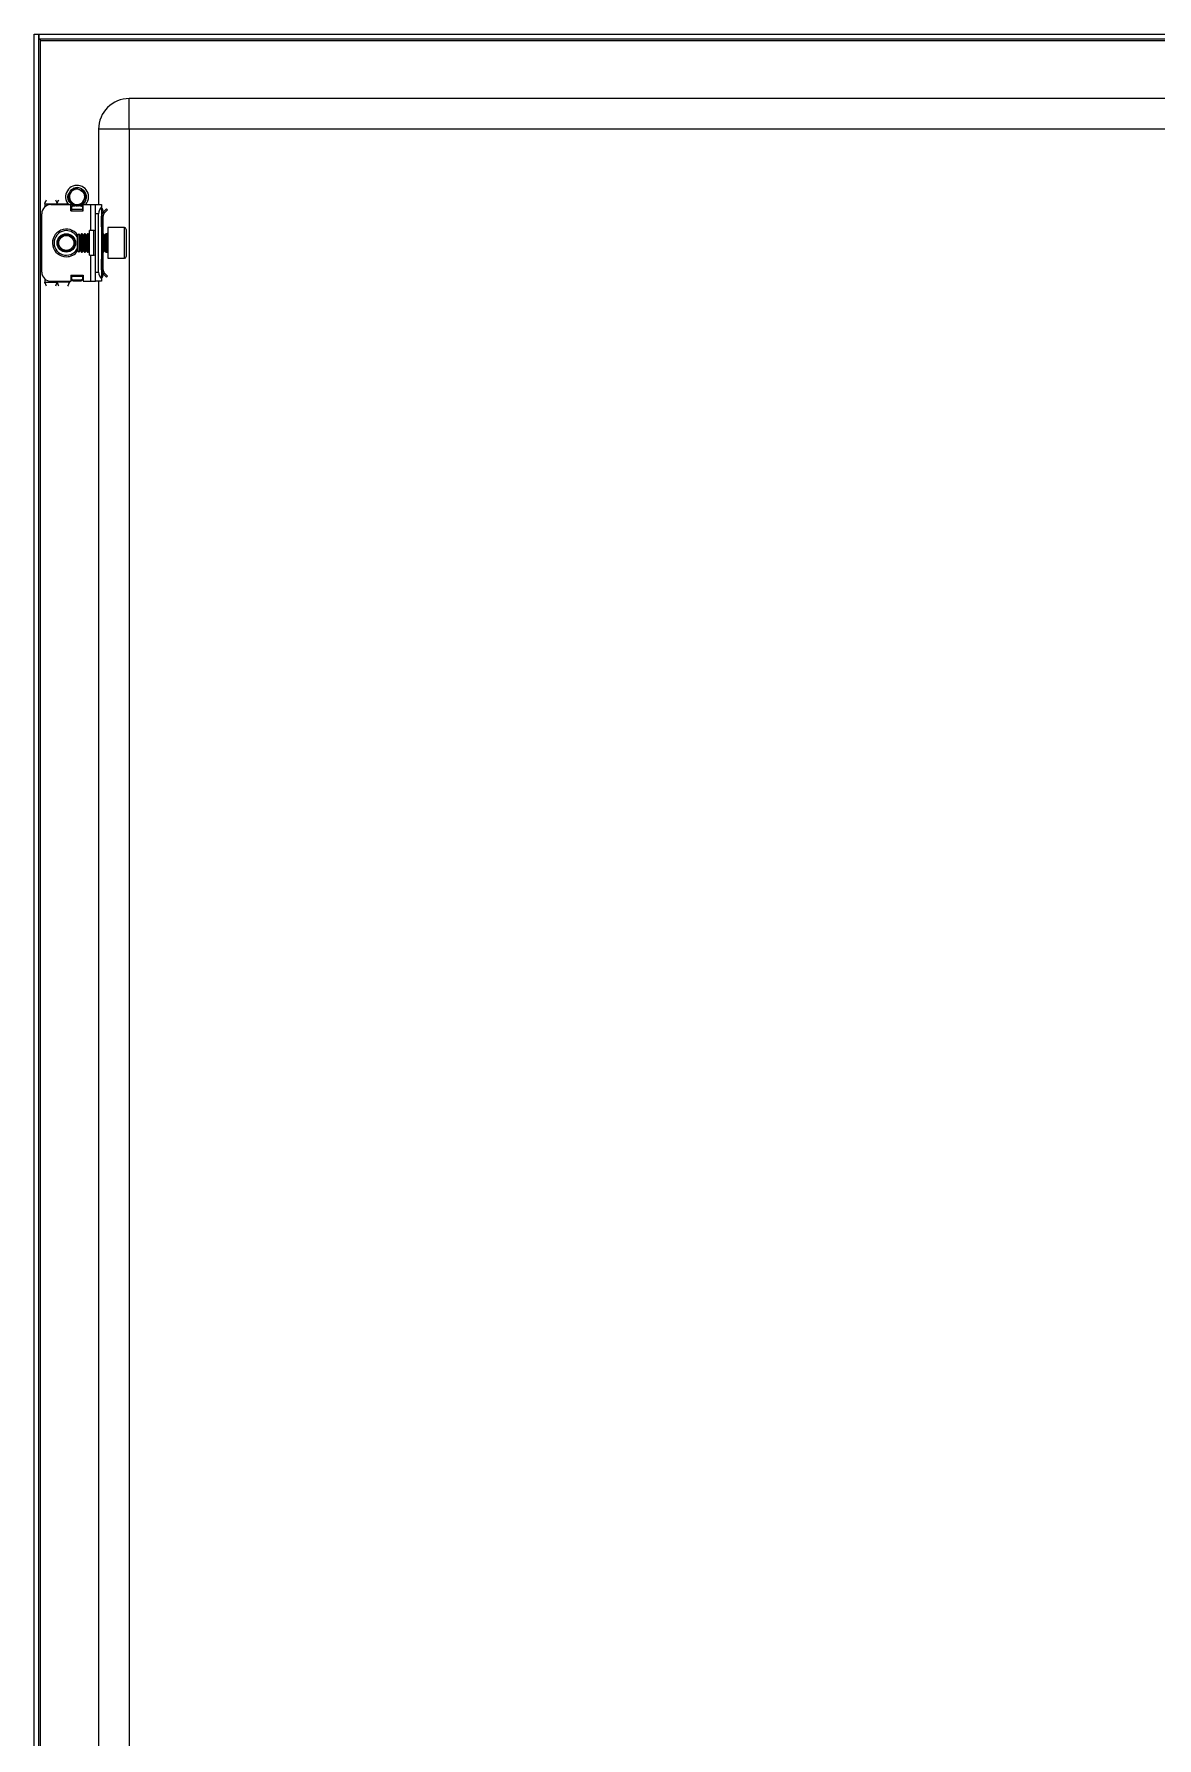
# Model space of a CAD drawing. Header units: millimetres. Extents: x -462 to 1373, y -390 to 999.
# Drawn here: x 627 to 992, y 316 to 871 of the extents above; entities that cross this region are included whole.
import ezdxf

# ---------------------------------------------------------------- set-up
doc = ezdxf.new("R2010")
doc.units = ezdxf.units.MM

msp = doc.modelspace()

# ---------------------------------------------------------------- linework, layer by layer
at = {"color": 7, "linetype": 'Continuous', "lineweight": 25}
for p, q in [((626.82, 870.6), (628.32, 870.6)), ((626.82, -290.4), (626.82, 870.6)), ((628.32, -290.4), (628.32, 870.6)), ((628.52, 870.6), (1371.12, 870.6)), ((628.52, 869.1), (628.52, 870.6)), ((628.52, 869.1), (1371.12, 869.1)), ((1341.82, 849.6), (657.82, 849.6)), ((647.82, 839.6), (647.82, 815.1)), ((657.82, 839.6), (657.82, -259.4)), ((1341.82, 839.6), (657.82, 839.6)), ((637.82, 817.69), (637.85, 817.95)), ((637.82, 817.49), (637.84, 817.73)), ((637.82, 817.69), (637.82, 817.64)), ((637.82, 817.49), (637.82, 817.44)), ((637.83, 817.9), (637.83, 817.85)), ((637.83, 817.29), (637.84, 817.24)), ((637.86, 818.11), (637.85, 818.06)), ((637.86, 817.1), (637.87, 817.05)), ((637.9, 818.3), (637.89, 818.26)), ((637.9, 818.3), (637.98, 818.54)), ((637.9, 816.92), (637.91, 816.87)), ((637.95, 818.49), (637.94, 818.45)), ((637.95, 816.74), (637.96, 816.69)), ((638, 816.56), (638.01, 816.55)), ((638.53, 819.52), (639.06, 820.03)), ((638.59, 815.59), (638.62, 815.56)), ((638.74, 819.77), (638.71, 819.74)), ((638.74, 819.77), (638.9, 819.9)), ((639.2, 820.12), (639.4, 820.24)), ((639.37, 820.23), (639.33, 820.2)), ((639.37, 820.16), (639.33, 820.2)), ((639.37, 820.23), (639.6, 820.31)), ((639.55, 820.32), (639.51, 820.3)), ((639.75, 820.4), (639.7, 820.38)), ((639.75, 820.4), (639.97, 820.47)), ((639.94, 820.47), (639.89, 820.45)), ((640.13, 820.52), (640.08, 820.51)), ((641.02, 820.59), (640.27, 820.52)), ((642.51, 820.08), (642.47, 820.1)), ((642.68, 819.95), (642.64, 819.98)), ((642.84, 819.82), (642.8, 819.85)), ((643.09, 815.63), (642.92, 815.51)), ((643.06, 815.67), (642.94, 815.48)), ((642.98, 819.68), (642.95, 819.71)), ((642.98, 819.68), (643.1, 819.55)), ((643.09, 819.56), (643.08, 819.58)), ((643.11, 818.47), (643.28, 818.06)), ((643.59, 816.48), (643.49, 816.3)), ((643.6, 816.48), (643.5, 816.3)), ((643.65, 816.62), (643.67, 816.66)), ((643.71, 816.8), (643.72, 816.85)), ((643.73, 818.24), (643.8, 817.97)), ((643.76, 818.19), (643.75, 818.24)), ((643.81, 817.4), (643.75, 817.09)), ((643.76, 816.99), (643.77, 817.04)), ((643.79, 817.2), (643.8, 817.25)), ((643.81, 817.4), (643.82, 817.45)), ((643.82, 817.6), (643.82, 817.6)), ((629.32, 793.1), (629.32, 812.1)), ((630.32, 815.35), (630.32, 814.34)), ((632.32, 815.1), (638.82, 815.1)), ((638.73, 815.45), (638.76, 815.42)), ((638.82, 813.1), (638.82, 815.1)), ((639.02, 814.31), (638.82, 814.43)), ((638.82, 813.1), (642.82, 813.1)), ((639.04, 815.19), (638.83, 815.37)), ((638.88, 815.31), (638.91, 815.28)), ((639.02, 813.1), (639.02, 814.31)), ((639.04, 815.19), (639.08, 815.16)), ((639.07, 814.72), (639.41, 814.96)), ((639.57, 814.72), (639.07, 814.37)), ((639.07, 814.37), (639.07, 814.72)), ((639.07, 813.45), (639.07, 814.37)), ((639.07, 813.1), (639.07, 813.45)), ((639.21, 815.07), (639.25, 815.04)), ((639.39, 814.96), (639.43, 814.94)), ((639.57, 814.72), (639.97, 814.72)), ((639.92, 814.74), (639.72, 814.84)), ((639.74, 814.8), (639.79, 814.78)), ((639.92, 814.74), (639.96, 814.72)), ((640.1, 814.69), (640.14, 814.68)), ((641.27, 814.64), (641.09, 814.61)), ((641.42, 814.66), (641.46, 814.67)), ((641.8, 814.76), (641.61, 814.72)), ((641.66, 814.72), (642.07, 814.72)), ((642.57, 814.37), (642.07, 814.72)), ((642.36, 815.02), (642.09, 814.9)), ((642.16, 815.01), (642.57, 814.72)), ((642.57, 814.72), (642.57, 814.37)), ((642.82, 814.43), (642.57, 814.28)), ((642.57, 814.37), (642.57, 813.45)), ((642.57, 813.45), (642.57, 813.1)), ((642.82, 813.1), (642.82, 815.1)), ((642.82, 815.1), (645.32, 815.1)), ((645.32, 815.1), (646.82, 815.1)), ((646.82, 815.1), (648.82, 815.1)), ((646.82, 812.1), (646.82, 815.1)), ((646.82, 793.1), (646.82, 812.1)), ((647.82, 793.1), (647.82, 812.1)), ((648.82, 815.1), (648.82, 814.34)), ((648.82, 814.34), (648.82, 790.86)), ((648.82, 814.01), (649.03, 813.81)), ((649.32, 811.35), (648.82, 811.35)), ((648.82, 807.85), (648.82, 811.35)), ((649.32, 813.1), (649.32, 812.64)), ((649.32, 807.85), (649.32, 811.35)), ((649.4, 812.76), (650.38, 813.74)), ((649.76, 812.41), (649.4, 812.76)), ((649.76, 812.41), (650.73, 813.39)), ((650.38, 813.74), (650.73, 813.39)), ((641.37, 805.6), (640.82, 805.05)), ((640.82, 805.05), (640.82, 801.28)), ((641.43, 805.6), (641.37, 805.6)), ((641.37, 805.6), (641.37, 800.98)), ((641.82, 805.05), (641.43, 805.6)), ((641.43, 805.6), (641.43, 805.13)), ((641.43, 805.13), (641.43, 799.6)), ((642.21, 805.6), (641.82, 805.05)), ((641.82, 805.05), (641.82, 804.66)), ((641.82, 804.66), (641.82, 800.15)), ((642.43, 805.6), (642.21, 805.6)), ((642.21, 805.6), (642.21, 805.13)), ((642.21, 805.13), (642.21, 799.6)), ((642.82, 805.05), (642.43, 805.6)), ((642.43, 805.6), (642.43, 805.13)), ((642.43, 805.13), (642.43, 799.6)), ((643.21, 805.6), (642.82, 805.05)), ((642.82, 805.05), (642.82, 804.66)), ((642.82, 804.66), (642.82, 800.15)), ((643.43, 805.6), (643.21, 805.6)), ((643.21, 805.6), (643.21, 805.13)), ((643.21, 805.13), (643.21, 799.6)), ((643.82, 805.05), (643.43, 805.6)), ((643.43, 805.6), (643.43, 805.13)), ((643.43, 805.13), (643.43, 799.6)), ((644.21, 805.6), (643.82, 805.05)), ((643.82, 805.05), (643.82, 804.66)), ((643.82, 804.66), (643.82, 800.15)), ((644.43, 805.6), (644.21, 805.6)), ((644.21, 805.6), (644.21, 805.13)), ((644.21, 805.13), (644.21, 799.6)), ((644.82, 805.05), (644.43, 805.6)), ((644.43, 805.6), (644.43, 805.13)), ((644.43, 805.13), (644.43, 799.6)), ((646.32, 806.6), (644.82, 806.6)), ((644.82, 798.6), (644.82, 806.6)), ((649.32, 807.85), (648.82, 807.85)), ((649.21, 805.6), (648.82, 805.05)), ((649.43, 805.6), (649.21, 805.6)), ((649.21, 805.6), (649.21, 805.13)), ((649.21, 805.13), (649.21, 799.6)), ((649.32, 805.6), (649.32, 807.85)), ((649.82, 805.05), (649.43, 805.6)), ((649.43, 805.6), (649.43, 805.13)), ((649.43, 805.13), (649.43, 799.6)), ((650.21, 805.6), (649.82, 805.05)), ((649.82, 805.05), (649.82, 804.66)), ((649.82, 804.66), (649.82, 800.15)), ((650.57, 805.6), (650.21, 805.6)), ((650.21, 805.6), (650.21, 805.13)), ((650.21, 805.13), (650.21, 799.6)), ((656.22, 807.6), (650.82, 807.6)), ((650.82, 807.6), (650.82, 799.91)), ((656.82, 807), (656.82, 800.23)), ((640.82, 801.28), (640.82, 800.15)), ((640.82, 800.15), (641.37, 799.6)), ((641.37, 800.98), (641.37, 799.6)), ((641.37, 799.6), (641.43, 799.6)), ((641.43, 799.6), (641.82, 800.15)), ((641.82, 800.15), (642.21, 799.6)), ((642.21, 799.6), (642.43, 799.6)), ((642.43, 799.6), (642.82, 800.15)), ((642.82, 800.15), (643.21, 799.6)), ((643.21, 799.6), (643.43, 799.6)), ((643.43, 799.6), (643.82, 800.15)), ((643.82, 800.15), (644.21, 799.6)), ((644.21, 799.6), (644.43, 799.6)), ((644.43, 799.6), (644.82, 800.15)), ((648.82, 800.15), (649.21, 799.6)), ((649.21, 799.6), (649.43, 799.6)), ((649.32, 797.35), (649.32, 799.6)), ((649.43, 799.6), (649.82, 800.15)), ((649.82, 800.15), (650.21, 799.6)), ((650.21, 799.6), (650.57, 799.6)), ((650.82, 799.91), (650.82, 797.6)), ((656.82, 800.23), (656.82, 798.2)), ((644.82, 798.6), (646.32, 798.6)), ((648.82, 797.35), (649.32, 797.35)), ((648.82, 793.85), (648.82, 797.35)), ((649.32, 793.85), (648.82, 793.85)), ((649.32, 793.85), (649.32, 797.35)), ((650.82, 797.6), (656.22, 797.6)), ((630.32, 790.86), (630.32, 789.85)), ((632.32, 790.1), (638.82, 790.1)), ((638.32, 790.1), (638.32, 789.85)), ((638.82, 792.1), (638.82, 790.1)), ((638.82, 792.1), (642.82, 792.1)), ((638.82, 790.22), (639.02, 790.22)), ((639.02, 790.22), (639.02, 792.1)), ((639.07, 791.75), (639.07, 792.1)), ((639.07, 790.83), (639.07, 791.75)), ((639.07, 790.83), (639.57, 790.48)), ((639.07, 790.48), (639.07, 790.83)), ((639.57, 790.13), (639.07, 790.48)), ((642.07, 790.48), (639.57, 790.48)), ((639.57, 790.48), (639.57, 790.13)), ((642.07, 790.13), (639.57, 790.13)), ((642.07, 790.48), (642.57, 790.83)), ((642.07, 790.13), (642.07, 790.48)), ((642.57, 790.48), (642.07, 790.13)), ((642.57, 792.1), (642.57, 791.75)), ((642.57, 791.75), (642.57, 790.83)), ((642.57, 790.83), (642.57, 790.48)), ((642.82, 792.1), (642.82, 790.1)), ((642.82, 790.1), (645.32, 790.1)), ((645.32, 790.1), (646.82, 790.1)), ((646.82, 790.1), (646.82, 793.1)), ((648.82, 790.1), (646.82, 790.1)), ((647.82, 790.1), (647.82, 302.6)), ((649.03, 791.39), (648.82, 791.19)), ((648.82, 790.86), (648.82, 790.1)), ((649.32, 792.1), (649.32, 792.49)), ((649.76, 792.79), (649.4, 792.44)), ((649.4, 792.44), (650.38, 791.46)), ((649.76, 792.79), (650.73, 791.81)), ((650.38, 791.46), (650.73, 791.81))]:
    msp.add_line(p, q, dxfattribs=at)
at = {"color": 8, "linetype": 'Continuous', "lineweight": 18}
for p, q in [((628.92, -288.3), (628.92, 868.5)), ((628.92, 868.5), (1370.72, 868.5)), ((657.82, 839.6), (657.82, 849.6)), ((657.82, 839.6), (647.82, 839.6)), ((630.32, 815.35), (634.32, 815.35)), ((634.32, 815.35), (637.82, 815.35)), ((642.57, 813.45), (639.07, 813.45)), ((645.32, 806.6), (645.32, 815.1)), ((647.82, 812.1), (646.82, 812.1)), ((648.82, 813.6), (649.03, 813.81)), ((648.82, 813.1), (649.32, 813.1)), ((646.32, 798.6), (646.32, 806.6)), ((650.57, 799.6), (650.57, 805.6)), ((656.22, 799.91), (656.22, 807.6)), ((656.22, 797.6), (656.22, 799.91)), ((645.32, 790.1), (645.32, 798.6)), ((630.32, 789.85), (634.32, 789.85)), ((638.32, 789.85), (634.32, 789.85)), ((639.07, 791.75), (642.57, 791.75)), ((646.82, 793.1), (647.82, 793.1)), ((648.82, 792.1), (649.32, 792.1)), ((648.82, 791.6), (649.03, 791.39))]:
    msp.add_line(p, q, dxfattribs=at)
at = {"color": 7, "linetype": 'Continuous', "lineweight": 25}
for radius in [3, 2.76, 2.45]:
    msp.add_circle((637.32, 802.6), radius, dxfattribs=at)
for centre, radius, start, end in [((657.82, 839.6), 10, 90, 180), ((640.82, 817.6), 3.75, 0, 221.8103), ((640.82, 817.6), 2.5, 168.5944, 228.5944), ((640.82, 817.6), 2.5, 108.5944, 168.5944), ((640.82, 817.6), 2.5, 228.5944, 288.5944), ((640.82, 817.6), 2.5, 75.8881, 108.5944), ((640.82, 817.6), 3, 59.9286, 86.2193), ((640.82, 817.6), 2.5, 288.5944, 348.5944), ((640.82, 817.6), 3, 360, 40.7437), ((640.82, 817.6), 2.5, 348.5944, 10.5165), ((640.82, 817.6), 3.75, 318.1897, 0), ((632.32, 812.1), 3, 90, 180), ((650.82, 812.1), 3, 131.8103, 180), ((648.32, 813.1), 1, 360, 45), ((637.32, 802.6), 4, 90, 331.045), ((637.32, 802.6), 4, 28.955, 90), ((646.32, 807.1), 0.5, 270, 0), ((650.57, 805.85), 0.25, 270, 0), ((656.22, 807), 0.6, 0, 90), ((650.57, 799.35), 0.25, 0, 90), ((646.32, 798.1), 0.5, 0, 90), ((656.22, 798.2), 0.6, 270, 360), ((632.32, 793.1), 3, 180, 270), ((650.82, 793.1), 3, 180, 228.1897), ((648.32, 792.1), 1, 315, 360)]:
    msp.add_arc(centre, radius, start, end, dxfattribs=at)
at = {"color": 8, "linetype": 'Continuous', "lineweight": 18}
for start, end in [(35.4622, 270), (270, 324.5378)]:
    msp.add_arc((637.32, 802.6), 4.5, start, end, dxfattribs=at)
at = {"color": 7, "linetype": 'Continuous', "lineweight": 25}
for points, knots in [([(628.52, 869.49), (628.51, 869.52), (628.37, 869.89), (628.34, 870.26), (628.32, 870.6)], [0, 0, 0, 0, 0.09093, 1, 1, 1, 1]), ([(628.92, 868.5), (628.83, 868.68), (628.74, 868.88), (628.67, 869.08), (628.66, 869.1)], [0, 0, 0, 0, 0.908361, 1, 1, 1, 1]), ([(630.32, 815.35), (630.41, 815.59), (630.6, 816.08), (630.8, 816.48), (630.89, 816.67)], [0, 0, 0, 0, 0.502065, 1, 1, 1, 1]), ([(633.75, 816.66), (633.83, 816.51), (634, 816.16), (634.19, 815.67), (634.3, 815.39), (634.32, 815.35)], [0, 0, 0, 0, 0.415483, 0.917152, 1, 1, 1, 1]), ([(634.32, 815.35), (634.41, 815.59), (634.6, 816.08), (634.8, 816.48), (634.89, 816.67)], [0, 0, 0, 0, 0.502065, 1, 1, 1, 1]), ([(637.82, 817.69), (637.85, 817.71), (637.91, 817.74), (638.01, 817.76), (638.1, 817.77), (638.15, 817.76), (638.17, 817.76)], [0, 0, 0, 0, 0.293779, 0.558982, 0.818494, 1, 1, 1, 1]), ([(638.04, 817.67), (638.03, 817.67), (637.98, 817.68), (637.9, 817.67), (637.85, 817.65), (637.82, 817.64)], [0, 0, 0, 0, 0.236131, 0.613435, 1, 1, 1, 1]), ([(638.59, 815.59), (638.47, 815.74), (638.19, 816.09), (637.9, 816.75), (637.85, 817.26), (637.82, 817.51)], [0, 0, 0, 0, 0.274163, 0.639603, 1, 1, 1, 1]), ([(637.83, 817.9), (637.87, 817.91), (637.93, 817.94), (638.03, 817.95), (638.12, 817.95), (638.2, 817.93), (638.26, 817.91), (638.28, 817.89), (638.28, 817.89)], [0, 0, 0, 0, 0.227908, 0.430276, 0.627707, 0.816134, 0.99284, 1, 1, 1, 1]), ([(638.21, 817.8), (638.21, 817.8), (638.17, 817.83), (638.1, 817.85), (638.01, 817.87), (637.92, 817.87), (637.86, 817.86), (637.83, 817.85)], [0, 0, 0, 0, 0.050156, 0.304513, 0.55888, 0.776903, 1, 1, 1, 1]), ([(637.93, 816.86), (637.91, 816.9), (637.85, 817.05), (637.84, 817.21), (637.83, 817.33)], [0, 0, 0, 0, 0.28291, 1, 1, 1, 1]), ([(638.3, 817.92), (638.27, 817.94), (638.22, 817.98), (638.13, 818.02), (638.04, 818.05), (637.94, 818.06), (637.88, 818.06), (637.85, 818.06)], [0, 0, 0, 0, 0.19243, 0.403622, 0.614801, 0.805152, 1, 1, 1, 1]), ([(637.86, 818.11), (637.9, 818.11), (637.96, 818.13), (638.06, 818.13), (638.15, 818.12), (638.22, 818.09), (638.29, 818.05), (638.32, 818.02), (638.34, 818)], [0, 0, 0, 0, 0.205811, 0.38496, 0.558827, 0.724121, 0.878934, 1, 1, 1, 1]), ([(638.32, 818.05), (638.3, 818.07), (638.26, 818.12), (638.18, 818.18), (638.09, 818.22), (637.99, 818.25), (637.93, 818.26), (637.89, 818.26)], [0, 0, 0, 0, 0.183111, 0.381533, 0.579913, 0.787111, 1, 1, 1, 1]), ([(637.9, 818.3), (637.94, 818.31), (638, 818.32), (638.1, 818.3), (638.18, 818.28), (638.25, 818.24), (638.31, 818.19), (638.34, 818.15), (638.35, 818.13)], [0, 0, 0, 0, 0.207037, 0.38272, 0.55212, 0.712365, 0.86221, 1, 1, 1, 1]), ([(638.36, 818.14), (638.35, 818.16), (638.33, 818.2), (638.27, 818.27), (638.2, 818.34), (638.12, 818.39), (638.03, 818.43), (637.97, 818.44), (637.94, 818.45)], [0, 0, 0, 0, 0.112687, 0.266978, 0.464332, 0.661607, 0.829157, 1, 1, 1, 1]), ([(638.13, 816.3), (638.11, 816.33), (638.02, 816.47), (637.97, 816.63), (637.94, 816.76)], [0, 0, 0, 0, 0.192577, 1, 1, 1, 1]), ([(637.95, 818.49), (637.98, 818.49), (638.04, 818.49), (638.13, 818.47), (638.2, 818.43), (638.26, 818.38), (638.32, 818.32), (638.35, 818.27), (638.37, 818.23), (638.37, 818.21)], [0, 0, 0, 0, 0.164802, 0.328662, 0.485343, 0.633184, 0.771489, 0.900657, 1, 1, 1, 1]), ([(638.37, 818.09), (638.36, 818.07), (638.34, 817.99), (638.29, 817.89), (638.22, 817.8), (638.15, 817.74), (638.08, 817.69), (638.03, 817.66), (637.99, 817.64), (637.98, 817.64)], [0, 0, 0, 0, 0.125166, 0.336769, 0.488675, 0.640371, 0.791962, 0.943503, 1, 1, 1, 1]), ([(637.98, 817.64), (637.99, 817.57), (638, 817.17), (638.18, 816.5), (638.55, 816.03), (638.72, 815.8)], [0, 0, 0, 0, 0.108003, 0.585763, 1, 1, 1, 1]), ([(639.36, 820.15), (639.28, 820.1), (638.93, 819.87), (638.44, 819.37), (638.22, 818.81), (638.12, 818.57)], [0, 0, 0, 0, 0.128781, 0.613629, 1, 1, 1, 1]), ([(638.12, 818.57), (638.12, 818.57), (638.15, 818.56), (638.2, 818.53), (638.27, 818.48), (638.31, 818.43), (638.35, 818.35), (638.38, 818.25), (638.38, 818.15), (638.37, 818.1), (638.37, 818.09)], [0, 0, 0, 0, 0.022761, 0.192243, 0.346896, 0.477535, 0.588677, 0.783334, 0.968624, 1, 1, 1, 1]), ([(638.39, 818.17), (638.38, 818.2), (638.37, 818.26), (638.33, 818.35), (638.28, 818.42), (638.22, 818.49), (638.17, 818.54), (638.13, 818.56), (638.12, 818.57)], [0, 0, 0, 0, 0.182737, 0.363423, 0.543947, 0.724373, 0.904747, 1, 1, 1, 1]), ([(638.51, 815.72), (638.47, 815.76), (638.33, 815.89), (638.24, 816.07), (638.17, 816.19)], [0, 0, 0, 0, 0.288707, 1, 1, 1, 1]), ([(638.59, 815.59), (638.61, 815.61), (638.64, 815.66), (638.71, 815.72), (638.78, 815.76), (638.85, 815.79), (638.92, 815.81), (638.99, 815.81), (639.02, 815.8), (639.04, 815.79)], [0, 0, 0, 0, 0.169226, 0.337427, 0.497935, 0.649179, 0.790582, 0.922688, 1, 1, 1, 1]), ([(639.19, 815.74), (639.17, 815.75), (639.13, 815.76), (639.03, 815.76), (638.91, 815.74), (638.8, 815.7), (638.71, 815.64), (638.65, 815.59), (638.62, 815.56)], [0, 0, 0, 0, 0.0626043, 0.195119, 0.4619789, 0.6215739, 0.781143, 1, 1, 1, 1]), ([(638.72, 815.8), (638.72, 815.81), (638.75, 815.82), (638.8, 815.84), (638.89, 815.85), (638.99, 815.83), (639.09, 815.78), (639.14, 815.74), (639.17, 815.73)], [0, 0, 0, 0, 0.0458661, 0.2307436, 0.3874614, 0.6582461, 0.861978, 1, 1, 1, 1]), ([(639.08, 815.79), (639.05, 815.8), (638.99, 815.82), (638.9, 815.83), (638.8, 815.82), (638.75, 815.81), (638.72, 815.8)], [0, 0, 0, 0, 0.2517951, 0.502165, 0.752314, 1, 1, 1, 1]), ([(638.73, 815.45), (638.74, 815.48), (638.77, 815.54), (638.83, 815.61), (638.89, 815.67), (638.97, 815.71), (639.05, 815.74), (639.11, 815.74), (639.15, 815.74)], [0, 0, 0, 0, 0.194636, 0.358964, 0.517123, 0.666522, 0.806184, 1, 1, 1, 1]), ([(639.18, 815.68), (639.14, 815.67), (639.08, 815.66), (638.98, 815.62), (638.9, 815.57), (638.82, 815.5), (638.78, 815.45), (638.76, 815.42)], [0, 0, 0, 0, 0.190996, 0.383798, 0.576553, 0.78528, 1, 1, 1, 1]), ([(638.88, 815.31), (638.89, 815.35), (638.91, 815.41), (638.96, 815.5), (639.01, 815.56), (639.08, 815.61), (639.14, 815.65), (639.17, 815.65), (639.19, 815.65)], [0, 0, 0, 0, 0.219212, 0.409339, 0.593597, 0.768568, 0.932394, 1, 1, 1, 1]), ([(639.28, 815.59), (639.27, 815.59), (639.24, 815.59), (639.18, 815.56), (639.09, 815.5), (639.02, 815.44), (638.96, 815.37), (638.93, 815.31), (638.91, 815.28)], [0, 0, 0, 0, 0.002693, 0.20821, 0.413641, 0.619057, 0.807274, 1, 1, 1, 1]), ([(639.04, 815.19), (639.04, 815.22), (639.06, 815.29), (639.1, 815.38), (639.15, 815.45), (639.21, 815.51), (639.25, 815.55), (639.29, 815.56), (639.29, 815.57)], [0, 0, 0, 0, 0.222831, 0.420099, 0.612409, 0.79585, 0.967895, 1, 1, 1, 1]), ([(639.17, 815.73), (639.17, 815.72), (639.21, 815.68), (639.26, 815.62), (639.31, 815.54), (639.34, 815.45), (639.37, 815.36), (639.37, 815.31), (639.37, 815.28)], [0, 0, 0, 0, 0.066273, 0.267344, 0.423096, 0.618734, 0.814089, 1, 1, 1, 1]), ([(640.02, 819.97), (640.01, 819.97), (639.96, 819.95), (639.88, 819.94), (639.79, 819.94), (639.7, 819.95), (639.61, 819.98), (639.53, 820.01), (639.45, 820.06), (639.39, 820.11), (639.37, 820.14), (639.36, 820.15)], [0, 0, 0, 0, 0.0429601, 0.1733, 0.2742626, 0.4010814, 0.5277159, 0.6542588, 0.7807587, 0.9368521, 1, 1, 1, 1]), ([(639.37, 820.23), (639.4, 820.21), (639.46, 820.17), (639.53, 820.1), (639.57, 820.04), (639.59, 820), (639.59, 819.99)], [0, 0, 0, 0, 0.319514, 0.608493, 0.891527, 1, 1, 1, 1]), ([(639.66, 819.96), (639.66, 819.96), (639.66, 820), (639.65, 820.07), (639.62, 820.16), (639.57, 820.24), (639.53, 820.28), (639.51, 820.3)], [0, 0, 0, 0, 0.00279, 0.269575, 0.536371, 0.765499, 1, 1, 1, 1]), ([(639.55, 820.32), (639.58, 820.3), (639.64, 820.26), (639.7, 820.18), (639.74, 820.1), (639.77, 820.02), (639.77, 819.97), (639.77, 819.94)], [0, 0, 0, 0, 0.234253, 0.442787, 0.646465, 0.841043, 1, 1, 1, 1]), ([(639.81, 819.94), (639.81, 819.97), (639.82, 820.03), (639.81, 820.13), (639.79, 820.22), (639.75, 820.31), (639.72, 820.36), (639.7, 820.38)], [0, 0, 0, 0, 0.181695, 0.396783, 0.61186, 0.803681, 1, 1, 1, 1]), ([(639.75, 820.4), (639.77, 820.38), (639.82, 820.33), (639.87, 820.25), (639.9, 820.16), (639.92, 820.08), (639.92, 820.01), (639.91, 819.96), (639.91, 819.95)], [0, 0, 0, 0, 0.208724, 0.39105, 0.568219, 0.73683, 0.894853, 1, 1, 1, 1]), ([(639.93, 819.95), (639.93, 819.96), (639.95, 820), (639.96, 820.07), (639.97, 820.17), (639.96, 820.27), (639.94, 820.37), (639.91, 820.42), (639.89, 820.45)], [0, 0, 0, 0, 0.0433877, 0.2328804, 0.4222739, 0.6116319, 0.8032794, 1, 1, 1, 1]), ([(639.94, 820.47), (639.96, 820.44), (640, 820.39), (640.04, 820.3), (640.06, 820.22), (640.06, 820.13), (640.05, 820.06), (640.03, 820), (640.02, 819.98), (640.01, 819.97)], [0, 0, 0, 0, 0.1984834, 0.3677124, 0.531083, 0.6857782, 0.8305034, 0.9651518, 1, 1, 1, 1]), ([(640.27, 820.52), (640.28, 820.51), (640.3, 820.46), (640.32, 820.39), (640.32, 820.3), (640.3, 820.23), (640.26, 820.15), (640.2, 820.07), (640.11, 820), (640.05, 819.98), (640.02, 819.97)], [0, 0, 0, 0, 0.098631, 0.238541, 0.378532, 0.49895, 0.601027, 0.777401, 0.9101, 1, 1, 1, 1]), ([(640.04, 819.99), (640.05, 820.01), (640.08, 820.06), (640.11, 820.15), (640.13, 820.25), (640.13, 820.37), (640.1, 820.46), (640.08, 820.51)], [0, 0, 0, 0, 0.13286, 0.29106, 0.491007, 0.69089, 1, 1, 1, 1]), ([(640.13, 820.52), (640.14, 820.49), (640.17, 820.44), (640.2, 820.36), (640.2, 820.27), (640.2, 820.2), (640.17, 820.1), (640.13, 820.04), (640.1, 820.01)], [0, 0, 0, 0, 0.16279, 0.324686, 0.479688, 0.626058, 0.76302, 1, 1, 1, 1]), ([(640.12, 820.02), (640.13, 820.02), (640.16, 820.05), (640.19, 820.11), (640.23, 820.19), (640.26, 820.28), (640.28, 820.37), (640.28, 820.46), (640.27, 820.5), (640.27, 820.52)], [0, 0, 0, 0, 0.036757, 0.196192, 0.355485, 0.51469, 0.719746, 0.882005, 1, 1, 1, 1]), ([(641.43, 820.02), (641.71, 819.97), (642.01, 819.92), (642.28, 819.79), (642.28, 819.79)], [0, 0, 0, 0, 0.9656715, 1, 1, 1, 1]), ([(641.43, 820.02), (641.52, 819.99), (641.66, 819.93), (641.79, 819.86), (641.83, 819.83)], [0, 0, 0, 0, 0.681733, 1, 1, 1, 1]), ([(641.83, 819.83), (641.9, 819.8), (642.22, 819.64), (642.73, 819.22), (642.98, 818.72), (643.11, 818.47)], [0, 0, 0, 0, 0.130652, 0.560007, 1, 1, 1, 1]), ([(641.98, 815.24), (642.04, 815.28), (642.36, 815.46), (642.86, 815.93), (643.17, 816.51), (643.25, 816.85), (643.27, 816.91)], [0, 0, 0, 0, 0.104785, 0.513079, 0.918136, 1, 1, 1, 1]), ([(642.28, 819.79), (642.28, 819.8), (642.27, 819.85), (642.26, 819.92), (642.26, 820.01), (642.28, 820.11), (642.31, 820.17), (642.32, 820.2)], [0, 0, 0, 0, 0.113604, 0.31095, 0.508229, 0.75166, 1, 1, 1, 1]), ([(642.34, 820.19), (642.34, 820.15), (642.34, 820.08), (642.31, 819.98), (642.28, 819.92), (642.27, 819.9), (642.27, 819.9)], [0, 0, 0, 0, 0.357139, 0.680979, 0.998183, 1, 1, 1, 1]), ([(642.28, 819.81), (642.3, 819.83), (642.35, 819.87), (642.4, 819.94), (642.45, 820.02), (642.46, 820.07), (642.47, 820.1)], [0, 0, 0, 0, 0.228254, 0.510351, 0.752319, 1, 1, 1, 1]), ([(642.89, 819.38), (642.87, 819.38), (642.83, 819.37), (642.74, 819.36), (642.64, 819.37), (642.55, 819.41), (642.47, 819.46), (642.39, 819.55), (642.32, 819.66), (642.29, 819.75), (642.28, 819.79)], [0, 0, 0, 0, 0.073646, 0.169563, 0.351373, 0.438893, 0.519676, 0.682906, 0.8512, 1, 1, 1, 1]), ([(642.51, 820.08), (642.51, 820.04), (642.5, 819.97), (642.47, 819.88), (642.42, 819.8), (642.37, 819.74), (642.33, 819.71), (642.31, 819.7)], [0, 0, 0, 0, 0.240212, 0.454711, 0.664287, 0.864517, 1, 1, 1, 1]), ([(642.33, 819.66), (642.35, 819.67), (642.41, 819.7), (642.49, 819.76), (642.55, 819.82), (642.61, 819.9), (642.63, 819.96), (642.64, 819.98)], [0, 0, 0, 0, 0.172104, 0.391099, 0.610089, 0.802801, 1, 1, 1, 1]), ([(643.65, 816.62), (643.45, 816.2), (643.13, 815.55), (642.54, 815.15), (642.34, 815.02)], [0, 0, 0, 0, 0.657042, 1, 1, 1, 1]), ([(642.68, 819.95), (642.67, 819.92), (642.66, 819.85), (642.61, 819.76), (642.56, 819.69), (642.5, 819.64), (642.44, 819.6), (642.39, 819.59), (642.37, 819.58)], [0, 0, 0, 0, 0.209239, 0.392702, 0.571062, 0.740844, 0.899958, 1, 1, 1, 1]), ([(642.39, 819.56), (642.4, 819.56), (642.44, 819.57), (642.52, 819.59), (642.61, 819.64), (642.68, 819.7), (642.75, 819.77), (642.78, 819.82), (642.8, 819.85)], [0, 0, 0, 0, 0.0505, 0.241124, 0.431653, 0.622154, 0.808692, 1, 1, 1, 1]), ([(642.84, 819.82), (642.82, 819.79), (642.8, 819.72), (642.75, 819.65), (642.69, 819.58), (642.62, 819.54), (642.54, 819.51), (642.49, 819.49), (642.45, 819.49), (642.45, 819.49)], [0, 0, 0, 0, 0.1980351, 0.3676626, 0.5314947, 0.6866636, 0.8318184, 0.9819171, 1, 1, 1, 1]), ([(642.46, 819.48), (642.47, 819.48), (642.5, 819.48), (642.57, 819.49), (642.66, 819.51), (642.74, 819.54), (642.81, 819.58), (642.89, 819.64), (642.93, 819.69), (642.95, 819.71)], [0, 0, 0, 0, 0.018281, 0.175639, 0.332896, 0.490097, 0.647274, 0.821632, 1, 1, 1, 1]), ([(642.98, 819.68), (642.96, 819.66), (642.94, 819.6), (642.88, 819.54), (642.81, 819.49), (642.74, 819.45), (642.66, 819.43), (642.59, 819.42), (642.54, 819.43), (642.51, 819.44)], [0, 0, 0, 0, 0.159446, 0.318034, 0.469983, 0.61348, 0.747649, 0.872856, 1, 1, 1, 1]), ([(642.53, 819.43), (642.56, 819.42), (642.62, 819.41), (642.7, 819.41), (642.78, 819.42), (642.86, 819.44), (642.97, 819.49), (643.04, 819.54), (643.08, 819.58)], [0, 0, 0, 0, 0.149407, 0.278563, 0.407661, 0.536722, 0.727045, 1, 1, 1, 1]), ([(643.37, 816.08), (643.35, 816.03), (643.25, 815.73), (643, 815.52), (642.8, 815.34)], [0, 0, 0, 0, 0.171865, 1, 1, 1, 1]), ([(643.09, 819.56), (643.08, 819.53), (643.04, 819.49), (642.98, 819.43), (642.92, 819.4), (642.89, 819.38), (642.89, 819.38)], [0, 0, 0, 0, 0.315056, 0.630194, 0.945514, 1, 1, 1, 1]), ([(642.89, 819.38), (642.91, 819.36), (643.16, 819.14), (643.5, 818.68), (643.75, 818.07), (643.8, 817.72), (643.82, 817.6)], [0, 0, 0, 0, 0.050685, 0.485619, 0.826643, 1, 1, 1, 1]), ([(642.96, 815.5), (642.97, 815.5), (642.98, 815.52), (642.99, 815.53), (642.99, 815.53)], [0, 0, 0, 0, 0.4842322, 1, 1, 1, 1]), ([(643.45, 816.21), (643.42, 816.14), (643.34, 815.93), (643.18, 815.77), (643.07, 815.66)], [0, 0, 0, 0, 0.333789, 1, 1, 1, 1]), ([(643.09, 815.63), (643.09, 815.64), (643.11, 815.66), (643.12, 815.68), (643.13, 815.69)], [0, 0, 0, 0, 0.296796, 1, 1, 1, 1]), ([(643.27, 816.91), (643.26, 816.95), (643.25, 817.01), (643.26, 817.08), (643.27, 817.11)], [0, 0, 0, 0, 0.544473, 1, 1, 1, 1]), ([(643.71, 816.8), (643.68, 816.8), (643.62, 816.8), (643.53, 816.81), (643.45, 816.84), (643.39, 816.89), (643.33, 816.94), (643.29, 816.99), (643.27, 817.03), (643.26, 817.05)], [0, 0, 0, 0, 0.165667, 0.330522, 0.488809, 0.638525, 0.778629, 0.909213, 1, 1, 1, 1]), ([(643.65, 816.62), (643.63, 816.62), (643.57, 816.63), (643.49, 816.66), (643.42, 816.7), (643.36, 816.76), (643.32, 816.82), (643.28, 816.88), (643.26, 816.93), (643.26, 816.97), (643.26, 816.98)], [0, 0, 0, 0, 0.1540267, 0.3070949, 0.4528616, 0.5901228, 0.718565, 0.8388555, 0.9524699, 1, 1, 1, 1]), ([(643.27, 817.11), (643.27, 817.11), (643.28, 817.16), (643.3, 817.22), (643.32, 817.26), (643.33, 817.27)], [0, 0, 0, 0, 0.157682, 0.8030401, 1, 1, 1, 1]), ([(643.33, 817.27), (643.33, 817.38), (643.35, 817.64), (643.3, 817.9), (643.28, 818.06)], [0, 0, 0, 0, 0.408521, 1, 1, 1, 1]), ([(643.76, 816.99), (643.72, 816.99), (643.66, 816.98), (643.56, 816.98), (643.48, 817), (643.4, 817.04), (643.34, 817.08), (643.31, 817.11), (643.29, 817.13)], [0, 0, 0, 0, 0.208898, 0.388587, 0.562428, 0.727295, 0.881578, 1, 1, 1, 1]), ([(643.29, 817.1), (643.31, 817.08), (643.34, 817.04), (643.4, 816.98), (643.47, 816.93), (643.55, 816.89), (643.63, 816.86), (643.69, 816.85), (643.72, 816.85)], [0, 0, 0, 0, 0.137266, 0.30795, 0.478578, 0.649185, 0.822833, 1, 1, 1, 1]), ([(643.29, 816.96), (643.3, 816.95), (643.32, 816.91), (643.37, 816.84), (643.44, 816.77), (643.52, 816.72), (643.59, 816.68), (643.64, 816.67), (643.67, 816.66)], [0, 0, 0, 0, 0.076151, 0.276704, 0.47712, 0.677473, 0.837574, 1, 1, 1, 1]), ([(643.3, 817.25), (643.31, 817.24), (643.33, 817.2), (643.4, 817.15), (643.48, 817.1), (643.58, 817.06), (643.67, 817.04), (643.73, 817.04), (643.77, 817.04)], [0, 0, 0, 0, 0.069872, 0.258455, 0.446951, 0.635422, 0.81547, 1, 1, 1, 1]), ([(643.79, 817.2), (643.76, 817.19), (643.69, 817.16), (643.6, 817.16), (643.51, 817.17), (643.42, 817.19), (643.36, 817.22), (643.33, 817.25), (643.32, 817.26)], [0, 0, 0, 0, 0.214065, 0.402363, 0.585629, 0.760234, 0.923894, 1, 1, 1, 1]), ([(643.33, 817.31), (643.33, 817.33), (643.35, 817.36), (643.39, 817.41), (643.45, 817.46), (643.51, 817.51), (643.59, 817.56), (643.67, 817.58), (643.75, 817.6), (643.8, 817.6), (643.82, 817.6)], [0, 0, 0, 0, 0.060221, 0.18113, 0.301988, 0.42281, 0.589437, 0.75603, 0.87711, 1, 1, 1, 1]), ([(643.35, 817.36), (643.38, 817.34), (643.43, 817.3), (643.52, 817.26), (643.62, 817.24), (643.71, 817.23), (643.77, 817.24), (643.8, 817.25)], [0, 0, 0, 0, 0.189173, 0.404697, 0.62022, 0.807935, 1, 1, 1, 1]), ([(643.81, 817.4), (643.78, 817.39), (643.72, 817.36), (643.62, 817.34), (643.53, 817.34), (643.45, 817.36), (643.4, 817.38), (643.38, 817.39)], [0, 0, 0, 0, 0.2350388, 0.4455322, 0.6512681, 0.8478535, 1, 1, 1, 1]), ([(643.58, 816.49), (643.57, 816.43), (643.53, 816.3), (643.47, 816.19), (643.43, 816.13)], [0, 0, 0, 0, 0.462482, 1, 1, 1, 1]), ([(643.46, 817.47), (643.49, 817.46), (643.55, 817.44), (643.64, 817.43), (643.73, 817.43), (643.79, 817.45), (643.82, 817.45)], [0, 0, 0, 0, 0.237597, 0.5167288, 0.7555275, 1, 1, 1, 1]), ([(643.82, 817.61), (643.79, 817.59), (643.73, 817.56), (643.63, 817.53), (643.57, 817.53), (643.55, 817.53)], [0, 0, 0, 0, 0.371226, 0.708872, 1, 1, 1, 1]), ([(643.76, 816.99), (643.75, 816.94), (643.73, 816.86), (643.7, 816.79), (643.69, 816.76)], [0, 0, 0, 0, 0.657988, 1, 1, 1, 1]), ([(643.76, 818.19), (643.77, 818.15), (643.78, 818.09), (643.78, 818.02), (643.78, 818)], [0, 0, 0, 0, 0.621931, 1, 1, 1, 1]), ([(643.82, 817.61), (643.82, 817.56), (643.82, 817.48), (643.81, 817.4), (643.8, 817.38)], [0, 0, 0, 0, 0.659859, 1, 1, 1, 1]), ([(639.34, 815.47), (639.32, 815.46), (639.28, 815.44), (639.22, 815.39), (639.16, 815.32), (639.11, 815.24), (639.09, 815.18), (639.08, 815.16)], [0, 0, 0, 0, 0.084965, 0.329338, 0.573716, 0.784411, 1, 1, 1, 1]), ([(639.21, 815.07), (639.21, 815.1), (639.22, 815.17), (639.25, 815.27), (639.29, 815.35), (639.33, 815.4), (639.35, 815.42), (639.35, 815.42)], [0, 0, 0, 0, 0.275174, 0.522846, 0.765225, 0.99702, 1, 1, 1, 1]), ([(639.37, 815.28), (639.35, 815.26), (639.31, 815.21), (639.27, 815.13), (639.26, 815.07), (639.25, 815.04)], [0, 0, 0, 0, 0.351509, 0.671861, 1, 1, 1, 1]), ([(639.37, 815.28), (639.43, 815.25), (639.76, 815.07), (640.43, 814.89), (641.05, 814.93), (641.35, 815), (641.35, 815)], [0, 0, 0, 0, 0.102158, 0.551599, 0.99962, 1, 1, 1, 1]), ([(639.45, 815.26), (639.45, 815.25), (639.45, 815.22), (639.44, 815.15), (639.42, 815.06), (639.39, 815), (639.37, 814.97)], [0, 0, 0, 0, 0.058255, 0.305509, 0.64716, 1, 1, 1, 1]), ([(641.42, 814.66), (641.39, 814.65), (641.07, 814.59), (640.43, 814.58), (639.77, 814.77), (639.43, 814.94), (639.37, 814.97)], [0, 0, 0, 0, 0.0442854, 0.4648795, 0.8942018, 1, 1, 1, 1]), ([(639.39, 814.96), (639.39, 815), (639.39, 815.07), (639.41, 815.16), (639.43, 815.22), (639.45, 815.24)], [0, 0, 0, 0, 0.3714319, 0.710618, 1, 1, 1, 1]), ([(640.3, 814.66), (640.26, 814.66), (640.11, 814.67), (639.98, 814.72), (639.88, 814.75)], [0, 0, 0, 0, 0.317385, 1, 1, 1, 1]), ([(640.98, 814.63), (640.92, 814.62), (640.75, 814.59), (640.58, 814.61), (640.48, 814.62)], [0, 0, 0, 0, 0.399625, 1, 1, 1, 1]), ([(641.35, 815), (641.36, 815.01), (641.38, 815.06), (641.44, 815.14), (641.53, 815.2), (641.59, 815.22), (641.62, 815.23)], [0, 0, 0, 0, 0.153621, 0.528305, 0.811762, 1, 1, 1, 1]), ([(641.49, 815.17), (641.47, 815.15), (641.42, 815.11), (641.38, 815.05), (641.36, 815.01), (641.35, 815)], [0, 0, 0, 0, 0.41332, 0.833507, 1, 1, 1, 1]), ([(641.42, 814.66), (641.41, 814.69), (641.38, 814.74), (641.37, 814.82), (641.36, 814.91), (641.38, 814.98), (641.41, 815.07), (641.46, 815.13), (641.49, 815.16)], [0, 0, 0, 0, 0.162579, 0.32416, 0.478216, 0.623372, 0.759205, 1, 1, 1, 1]), ([(641.53, 815.16), (641.53, 815.16), (641.49, 815.12), (641.46, 815.03), (641.44, 814.92), (641.43, 814.83), (641.44, 814.75), (641.45, 814.7), (641.46, 814.67)], [0, 0, 0, 0, 0.001313, 0.309582, 0.493731, 0.677835, 0.837663, 1, 1, 1, 1]), ([(641.6, 814.7), (641.58, 814.73), (641.55, 814.79), (641.52, 814.88), (641.5, 814.96), (641.51, 815.04), (641.53, 815.12), (641.55, 815.17), (641.57, 815.2), (641.58, 815.21)], [0, 0, 0, 0, 0.195461, 0.359649, 0.517607, 0.666788, 0.806268, 0.936243, 1, 1, 1, 1]), ([(641.64, 815.22), (641.63, 815.19), (641.61, 815.14), (641.59, 815.05), (641.59, 814.96), (641.6, 814.85), (641.63, 814.77), (641.65, 814.72)], [0, 0, 0, 0, 0.147065, 0.321231, 0.495346, 0.669443, 1, 1, 1, 1]), ([(641.6, 814.7), (641.61, 814.71), (641.63, 814.71), (641.64, 814.72), (641.65, 814.72)], [0, 0, 0, 0, 0.4789775, 1, 1, 1, 1]), ([(641.62, 815.23), (641.63, 815.23), (641.68, 815.25), (641.76, 815.26), (641.85, 815.26), (641.92, 815.25), (641.97, 815.24), (641.98, 815.24)], [0, 0, 0, 0, 0.099011, 0.388276, 0.61301, 0.895384, 1, 1, 1, 1]), ([(641.8, 814.76), (641.77, 814.79), (641.73, 814.84), (641.68, 814.93), (641.65, 815.01), (641.65, 815.09), (641.65, 815.16), (641.66, 815.2), (641.67, 815.22)], [0, 0, 0, 0, 0.213002, 0.396975, 0.575181, 0.744364, 0.902779, 1, 1, 1, 1]), ([(641.77, 815.26), (641.77, 815.26), (641.75, 815.22), (641.74, 815.15), (641.74, 815.05), (641.76, 814.95), (641.79, 814.86), (641.82, 814.81), (641.84, 814.78)], [0, 0, 0, 0, 0.019058, 0.219488, 0.419831, 0.620151, 0.807785, 1, 1, 1, 1]), ([(641.99, 814.84), (641.96, 814.86), (641.91, 814.91), (641.85, 814.99), (641.81, 815.07), (641.79, 815.15), (641.79, 815.22), (641.79, 815.25), (641.8, 815.26)], [0, 0, 0, 0, 0.218347, 0.41099, 0.598711, 0.777744, 0.945667, 1, 1, 1, 1]), ([(641.99, 814.84), (641.97, 814.83), (641.91, 814.8), (641.84, 814.79), (641.79, 814.78)], [0, 0, 0, 0, 0.301025, 1, 1, 1, 1]), ([(641.8, 814.76), (641.8, 814.77), (641.82, 814.77), (641.83, 814.78), (641.84, 814.78)], [0, 0, 0, 0, 0.4765794, 1, 1, 1, 1]), ([(641.9, 815.25), (641.9, 815.24), (641.89, 815.18), (641.91, 815.1), (641.93, 815.01), (641.98, 814.93), (642.01, 814.88), (642.03, 814.86)], [0, 0, 0, 0, 0.114393, 0.350182, 0.585971, 0.790611, 1, 1, 1, 1]), ([(642.18, 814.93), (642.15, 814.95), (642.09, 814.99), (642.02, 815.06), (641.98, 815.14), (641.95, 815.2), (641.95, 815.24), (641.94, 815.25)], [0, 0, 0, 0, 0.260762, 0.494805, 0.723794, 0.94279, 1, 1, 1, 1]), ([(641.99, 814.84), (642, 814.84), (642.01, 814.85), (642.03, 814.85), (642.03, 814.86)], [0, 0, 0, 0, 0.476486, 1, 1, 1, 1]), ([(642, 815.28), (642.01, 815.28), (642.05, 815.27), (642.12, 815.24), (642.19, 815.19), (642.28, 815.12), (642.32, 815.05), (642.34, 815.02)], [0, 0, 0, 0, 0.084477, 0.253367, 0.470159, 0.686909, 1, 1, 1, 1]), ([(642.06, 815.23), (642.07, 815.21), (642.08, 815.16), (642.11, 815.09), (642.16, 815.01), (642.2, 814.97), (642.22, 814.95)], [0, 0, 0, 0, 0.154183, 0.462567, 0.728091, 1, 1, 1, 1]), ([(642.36, 815.02), (642.32, 815.04), (642.26, 815.08), (642.19, 815.15), (642.16, 815.2), (642.14, 815.22)], [0, 0, 0, 0, 0.362858, 0.693435, 1, 1, 1, 1]), ([(642.18, 814.93), (642.18, 814.93), (642.2, 814.94), (642.21, 814.94), (642.22, 814.95)], [0, 0, 0, 0, 0.477867, 1, 1, 1, 1]), ([(642.52, 815.13), (642.51, 815.12), (642.46, 815.09), (642.41, 815.07), (642.36, 815.05)], [0, 0, 0, 0, 0.2307506, 1, 1, 1, 1]), ([(642.36, 815.02), (642.36, 815.03), (642.38, 815.04), (642.39, 815.05), (642.4, 815.05)], [0, 0, 0, 0, 0.480194, 1, 1, 1, 1]), ([(642.52, 815.13), (642.53, 815.14), (642.54, 815.15), (642.56, 815.16), (642.56, 815.16)], [0, 0, 0, 0, 0.482687, 1, 1, 1, 1]), ([(642.68, 815.25), (642.69, 815.25), (642.7, 815.26), (642.71, 815.27), (642.72, 815.28)], [0, 0, 0, 0, 0.484546, 1, 1, 1, 1]), ([(642.83, 815.37), (642.83, 815.38), (642.84, 815.39), (642.85, 815.4), (642.86, 815.4)], [0, 0, 0, 0, 0.485158, 1, 1, 1, 1]), ([(649.4, 812.76), (649.25, 812.58), (648.95, 812.2), (648.82, 811.67), (648.82, 811.39), (648.82, 811.35)], [0, 0, 0, 0, 0.461863, 0.923726, 1, 1, 1, 1]), ([(649.76, 812.41), (649.64, 812.26), (649.46, 812.03), (649.34, 811.65), (649.32, 811.45), (649.32, 811.35)], [0, 0, 0, 0, 0.4850424, 0.7384039, 1, 1, 1, 1]), ([(648.82, 793.85), (648.84, 793.61), (648.9, 793.13), (649.18, 792.67), (649.38, 792.46), (649.4, 792.44)], [0, 0, 0, 0, 0.4618628, 0.9237257, 1, 1, 1, 1]), ([(649.32, 793.85), (649.34, 793.66), (649.37, 793.37), (649.56, 793.02), (649.69, 792.87), (649.76, 792.79)], [0, 0, 0, 0, 0.485042, 0.738404, 1, 1, 1, 1]), ([(630.89, 788.54), (630.81, 788.7), (630.64, 789.04), (630.45, 789.53), (630.33, 789.81), (630.32, 789.85)], [0, 0, 0, 0, 0.415483, 0.917152, 1, 1, 1, 1]), ([(634.32, 789.85), (634.22, 789.61), (634.03, 789.12), (633.84, 788.72), (633.75, 788.53)], [0, 0, 0, 0, 0.502065, 1, 1, 1, 1]), ([(634.89, 788.54), (634.81, 788.7), (634.64, 789.04), (634.45, 789.53), (634.33, 789.81), (634.32, 789.85)], [0, 0, 0, 0, 0.415483, 0.917152, 1, 1, 1, 1]), ([(638.32, 789.85), (638.22, 789.61), (638.03, 789.12), (637.84, 788.72), (637.75, 788.53)], [0, 0, 0, 0, 0.502065, 1, 1, 1, 1])]:
    msp.add_open_spline(points, degree=3, knots=knots, dxfattribs=at)
msp.add_open_spline([(628.52, 869.1), (628.55, 869.09), (628.62, 869.07), (628.72, 868.93), (628.82, 868.74), (628.89, 868.58), (628.92, 868.5)], degree=3, dxfattribs=at)

doc.saveas('drawing.dxf')
